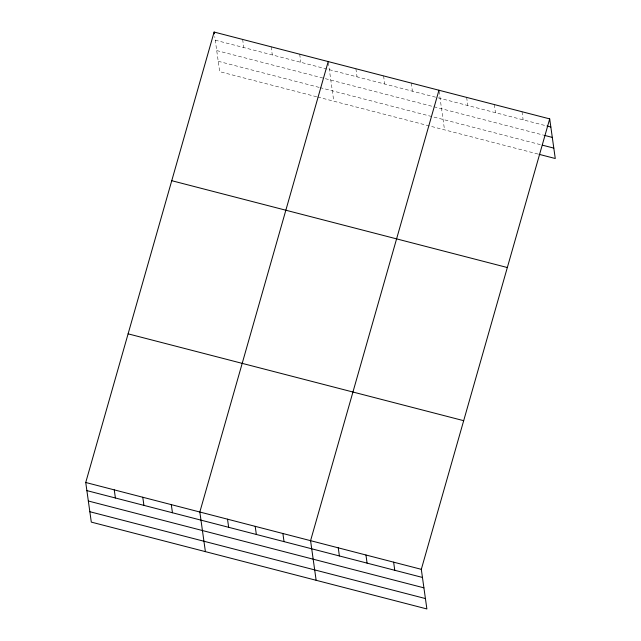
<?xml version="1.0" encoding="UTF-8"?>
<svg xmlns="http://www.w3.org/2000/svg" width="641" height="641" viewBox="0 0 641 641"><rect width="100%" height="100%" fill="white"/><g stroke="black" fill="none" stroke-linecap="round" stroke-linejoin="round"><path stroke-width="0.48" stroke-dasharray="3.21 2.4" d="M215.256 40.175L437.234 97.608M438.188 97.857L546.06 125.772M216.722 50.567L432.963 106.526M433.917 106.775L543.704 135.179M218.228 61.28L319.01 87.36M319.963 87.601L540.435 144.658M316.67 96.767L219.687 71.672L214.751 36.561M317.615 97.015L538.079 154.064M522.006 111.726L523.152 119.843M494.323 104.555L495.469 112.68M466.64 97.392L467.778 105.517M439.077 91.134L444.525 129.851M411.266 83.066L412.411 91.19M383.582 75.902L384.728 84.027M355.899 68.739L357.037 76.864M328.336 62.473L333.785 101.198M299.692 54.197L300.829 62.313M271.167 46.809L272.305 54.934M242.643 39.43L243.78 47.554"/><path stroke-width="0.96" d="M549.698 118.889L421.313 569.328L426.882 608.95L91.302 522.111L85.734 482.489L214.118 32.05L549.698 118.889L555.266 158.511L539.033 154.313M328.216 61.576L199.832 512.015L205.4 551.637M438.957 90.229L310.573 540.667L316.141 580.297M547.013 126.021L550.835 127.006M544.658 135.427L552.294 137.406M542.342 145.146L553.8 148.111M171.748 180.698L507.327 267.529M128.104 333.841L463.683 420.68M85.734 482.489L421.313 569.328M86.88 490.613L422.459 577.453M88.338 501.006L423.917 587.845M89.844 511.718L425.424 598.558M393.63 562.165L394.768 570.282M365.947 555.002L367.085 563.118M338.256 547.839L339.401 555.955M214.118 32.05L214.374 33.853M282.889 533.504L284.027 541.629M255.206 526.341L256.344 534.466M227.515 519.178L228.661 527.303M171.307 504.635L172.453 512.752M142.783 497.256L143.929 505.372M114.258 489.868L115.404 497.993"/></g></svg>
